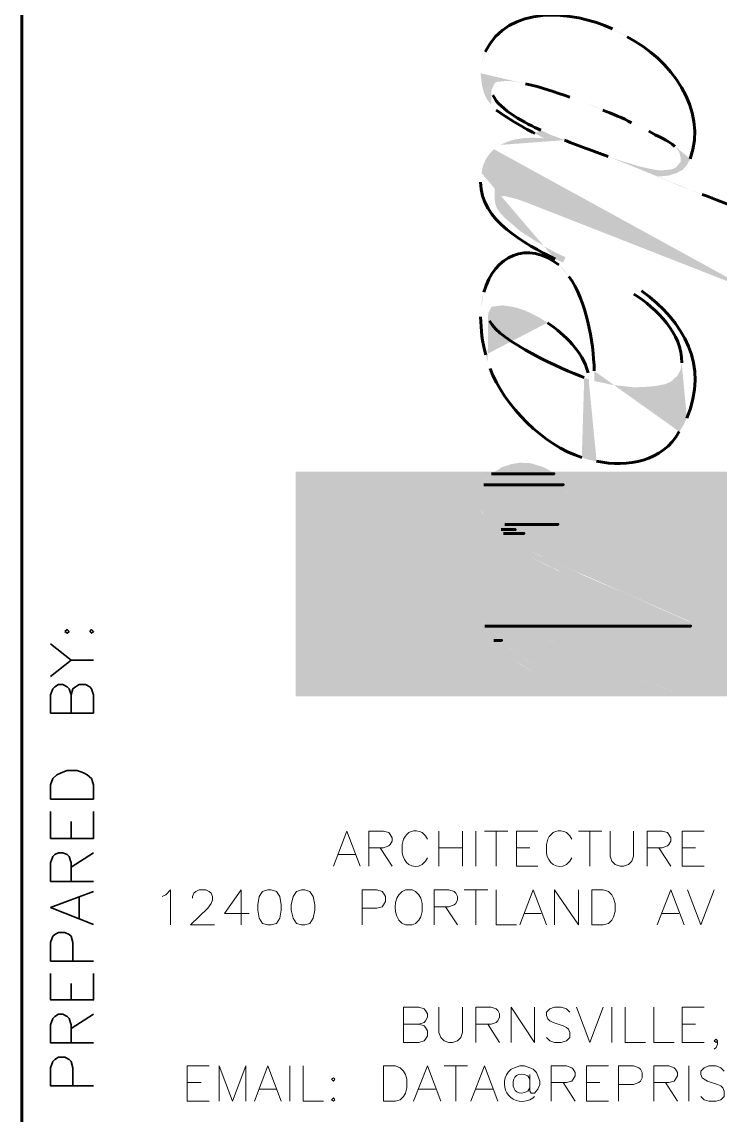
# Model space of a CAD drawing. Header units: inches. Extents: x 5 to 516, y -193 to 129.
# Drawn here: x 282.78 to 287.65, y -77.82 to -70.19 of the extents above; entities that cross this region are included whole.
import ezdxf

# ---------------------------------------------------------------- set-up
doc = ezdxf.new("R2010")
doc.units = ezdxf.units.IN
doc.header["$MEASUREMENT"] = 0
doc.layers.add('PDF3_Geometry', color=7, linetype='Continuous')
doc.layers.add('PDF3_Solid Fills', color=7, linetype='Continuous')

msp = doc.modelspace()

# ---------------------------------------------------------------- hatches: boundary and pattern name
at = {"layer": 'PDF3_Solid Fills', "true_color": 0x8d8d8d, "transparency": 33554559}
h = msp.add_hatch(color=252, dxfattribs=at)
h.paths.add_polyline_path([(285.9802946, -70.5509945), (285.9836277, -70.5776595), (285.990294, -70.6343225), (286.0036264, -70.6876524), (286.0236251, -70.730983), (286.0536232, -70.7709804), (286.0569563, -70.6676537), (286.0569563, -70.6643206), (286.0802882, -70.6176569), (286.1002869, -70.6109907), (286.1636162, -70.6043244), (286.1669493, -70.6043244), (286.2036136, -70.6076575), (286.2469442, -70.6143238), (286.2936078, -70.6243231)], flags=0)
h.paths.add_polyline_path([(286.603588, -70.7176505), (286.7235803, -70.7643142), (286.7802433, -70.7843129), (286.8335732, -70.8076447)], flags=0)
h.paths.add_polyline_path([(287.0335603, -70.8976389), (287.0968897, -70.927637), (287.1535528, -70.954302)], flags=0)
h.paths.add_polyline_path([(287.3368743, -71.0609618), (287.3668723, -71.1009592), (287.3768717, -71.1442898), (287.3902041, -71.2242847), (287.4202023, -71.1909535), (287.4435341, -71.1476229)], flags=0)
h.paths.add_polyline_path([(287.0035623, -70.2976774), (286.9535655, -70.2676793), (286.9002356, -70.2410144)], flags=0)
h.paths.add_polyline_path([(286.0136258, -70.4010041), (285.9969602, -70.4476678), (285.9836277, -70.4976646)], flags=0)
h = msp.add_hatch(color=252, dxfattribs=at)
h.paths.add_polyline_path([(286.0536236, -70.7709816), (286.0902879, -70.8076459)], flags=0)
h.paths.add_polyline_path([(286.3602706, -70.9709688), (286.4235999, -71.0043), (286.4302662, -70.9609694), (286.4002681, -70.947637)], flags=0)
h.paths.add_polyline_path([(286.0669561, -70.7043192), (286.0569568, -70.6676549)], flags=0)
h = msp.add_hatch(color=252, dxfattribs=at)
h.paths.add_polyline_path([(286.0736224, -71.0809627), (286.0802886, -71.4442727), (286.0936211, -71.4176078), (286.1369517, -71.4076084), (286.146951, -71.4076084), (286.2036141, -71.4209409), (286.2402784, -71.4309403), (286.2969414, -71.450939), (287.760181, -72.0242356), (287.7868459, -72.0342349), (287.8601745, -72.0675661), (287.9201708, -72.0942311)], flags=0)
h.paths.add_polyline_path([(288.0868268, -72.314217), (288.0901597, -72.3575475), (288.0934929, -72.4042112), (288.1434896, -72.4042112), (288.1434896, -71.3276136), (288.0934929, -71.3276136), (288.0934929, -71.4442727), (288.0868268, -71.4909364), (288.0834935, -71.5242676), (288.070161, -71.5509326), (288.0268305, -71.5675982), (288.0034988, -71.564265), (287.9368363, -71.5475994), (287.9201708, -71.5409332), (287.8635077, -71.5242676), (287.8101777, -71.5042689)], flags=0)
h.paths.add_polyline_path([(287.5268625, -71.3976091), (287.4735327, -71.3742772), (287.4168696, -71.3542785), (287.3635396, -71.3342798), (287.3102098, -71.310948), (287.2102161, -71.2709505), (287.1802181, -71.2209537), (287.1335544, -71.2109544), (287.0768913, -71.1976219), (287.0135621, -71.1776232), (286.9468997, -71.1576245), (286.870238, -71.1309595)], flags=0)
h.paths.add_polyline_path([(286.5669241, -71.0176334), (286.5169273, -70.9976347), (286.4702636, -70.9809691), (286.4302662, -70.9609704), (286.4235999, -71.0043009), (286.3469382, -71.0009678), (286.3369388, -71.0009678), (286.2736096, -71.0043009), (286.2136134, -71.0143003), (286.1636166, -71.0309659), (286.1169529, -71.0509646)], flags=0)
h = msp.add_hatch(color=252, dxfattribs=at)
h.paths.add_polyline_path([(285.9802946, -71.3076124), (285.9802946, -71.3109455)], flags=0)
h.paths.add_polyline_path([(286.5002613, -71.8475778), (286.5569243, -71.8709096), (286.5735899, -71.8342453), (286.5369256, -71.8175797), (286.4902619, -71.7942479), (286.4402651, -71.7675829), (286.3869352, -71.7342517), (286.3569371, -71.7175861), (286.3069403, -71.6842549), (286.2602766, -71.6542568), (286.2202792, -71.6209256), (286.1936143, -71.5975938), (286.1502837, -71.5609295), (286.1169525, -71.5242652), (286.0936207, -71.490934), (286.0802882, -71.4442703), (286.0736219, -71.0809603), (286.046957, -71.1076252), (286.0169589, -71.1509558), (285.9969602, -71.1976194), (285.9869608, -71.2476162)], flags=0)
for points in [[(287.180218, -71.2209514), (287.2102161, -71.2709482), (287.2302148, -71.2709482), (287.2935441, -71.264282), (287.346874, -71.2476164), (287.3902045, -71.2242845), (287.3768721, -71.1442897), (287.3768721, -71.1676215), (287.3435409, -71.2076189), (287.3168759, -71.2209514), (287.2535466, -71.2276177), (287.2202154, -71.2276177)], [(286.3302729, -73.2708215), (286.2536111, -73.2674884), (286.193615, -73.2774876), (286.1569506, -73.2908198), (286.1302854, -73.2974855), (286.1069538, -73.3141508), (286.0769558, -73.3308157), (286.4769302, -73.3308157), (286.4502651, -73.3141508), (286.4169337, -73.2974855), (286.3969352, -73.2908198), (286.3502716, -73.2774876)], [(286.0669564, -73.3374844), (286.0569571, -73.3441507), (286.0236254, -73.3774808), (286.0236259, -73.3808133), (286.0136266, -73.3974788), (286.0036268, -73.42081), (286.5569246, -73.42081), (286.5435926, -73.3974788), (286.5302601, -73.3808133), (286.4869295, -73.3374844)], [(286.0769554, -73.3308185), (286.0736222, -73.3341516), (286.0669561, -73.3374812), (286.4869292, -73.3374812), (286.483596, -73.3341516), (286.4769297, -73.3308185)], [(286.0036272, -73.4208124), (285.9969609, -73.4408111), (285.9902941, -73.4641422), (285.9869613, -73.4774737), (285.9869614, -73.5074711), (285.9869614, -73.5308018), (286.5835898, -73.5308018), (286.5835898, -73.5074711), (286.5802567, -73.4808063), (286.5769234, -73.4774737), (286.5735901, -73.4641422), (286.5669244, -73.4408111), (286.556925, -73.4208124)], [(285.9869614, -73.5308043), (285.9869614, -73.5741347), (285.9869614, -73.5941318), (286.5735905, -73.5941318), (286.5769236, -73.5741347), (286.5835898, -73.5341374), (286.5835898, -73.5308043)], [(285.9869614, -73.5941344), (285.9936276, -73.6108), (285.9969605, -73.6374642), (286.0036266, -73.660795), (286.0069603, -73.6707934), (286.5402594, -73.6707934), (286.5469251, -73.660795), (286.5569246, -73.6374642), (286.5702573, -73.6108), (286.5735905, -73.5941344)], [(286.0069602, -73.6707964), (286.0202926, -73.6974613), (286.0236252, -73.7007934), (286.0302922, -73.7107926), (286.040291, -73.7307904), (286.0569563, -73.7474556), (286.1302849, -73.7474556), (286.1236188, -73.7341232), (286.1236195, -73.7107926), (286.1269519, -73.7007934), (286.1402844, -73.6974603), (286.1569504, -73.6974603), (286.1669497, -73.7041265), (286.1936143, -73.7174587), (286.196948, -73.7207913), (286.2636104, -73.7541211), (286.4435988, -73.7541211), (286.4502645, -73.7507885), (286.4702635, -73.7374562), (286.4769299, -73.7341236), (286.4969288, -73.7207913), (286.5202606, -73.6974613), (286.5402593, -73.6707964)], [(286.0569566, -73.7474584), (286.0702891, -73.7607909), (286.0902881, -73.7774559), (286.1036206, -73.7907877), (286.1536173, -73.8241181), (286.1936148, -73.850782), (286.2669435, -73.850782), (286.2202797, -73.8241181), (286.183615, -73.7974534), (286.1769493, -73.7907877), (286.1569505, -73.7774559), (286.1402846, -73.7607909), (286.1302852, -73.7474584)], [(286.2636101, -73.7541244), (286.2836088, -73.7607906), (286.2969413, -73.7641235), (286.3136072, -73.7674564), (286.3736034, -73.7674564), (286.4069343, -73.7641235), (286.4202667, -73.7607906), (286.4435986, -73.7541244)], [(286.1936149, -73.8507843), (286.2002811, -73.8541174), (286.2536108, -73.8841154), (286.3069411, -73.9141122), (286.3902691, -73.9141122), (286.3336056, -73.8841154), (286.2769429, -73.8541174), (286.2669435, -73.8507843)], [(286.3069406, -73.9141144), (286.3336055, -73.9274469), (286.5402587, -74.0274399), (286.5035945, -74.0207733), (286.4835963, -74.0141077), (286.4335995, -74.0041083), (286.2136136, -74.0041083), (286.1636163, -74.0207733), (286.1402845, -74.0274395), (286.0769553, -74.0541042), (286.0169592, -74.1107661), (286.8302404, -74.1107661), (286.7002487, -74.0541042), (286.6469186, -74.0274399), (286.4202667, -73.9274469), (286.3902686, -73.9141144)], [(286.2502773, -73.9974424), (286.2236124, -74.0007755), (286.2136132, -74.0041051), (286.4335991, -74.0041051), (286.4002677, -74.0007755), (286.3669365, -73.9974424)], [(286.0169591, -74.1107672), (285.9969604, -74.1674303), (285.9836279, -74.2340903), (287.1168886, -74.2340903), (286.9668982, -74.1674303), (286.8302403, -74.1107672)], [(285.9836284, -74.234091), (285.9836284, -74.2840878), (287.226882, -74.2840878), (287.1168891, -74.234091)], [(285.9836284, -74.2840892), (285.9902947, -74.3274197), (285.9969606, -74.3707485), (287.4235358, -74.3707485), (287.3268756, -74.3274197), (287.226882, -74.2840892)], [(285.9969604, -74.3707502), (286.0002935, -74.3774164), (286.0102927, -74.4074142), (286.0136263, -74.4174123), (286.0269586, -74.4374106), (286.1036204, -74.4374106), (286.1136199, -74.4174123), (286.1336186, -74.407413), (286.1636163, -74.407413), (286.2036138, -74.4107461), (286.2469444, -74.4274116), (287.4468674, -74.4274116), (287.4468673, -74.4074142), (287.4468674, -74.3774164), (287.4235356, -74.3707502)], [(286.0269589, -74.4374132), (286.0369583, -74.4574119), (286.0436241, -74.4674105), (286.0736219, -74.5074075), (286.1102867, -74.5574027), (286.1802822, -74.5574027), (286.1269518, -74.5074075), (286.1069534, -74.4674105), (286.1069538, -74.4574119), (286.1036207, -74.4374132)], [(286.2469443, -74.4274143), (286.3136067, -74.447413), (287.3768717, -74.887384), (287.4468672, -74.887384), (287.4468674, -74.4274143)], [(286.1102869, -74.557404), (286.11362, -74.5607372), (286.1802823, -74.6174001), (286.2602772, -74.6174001), (286.1836155, -74.5607372), (286.1802824, -74.557404)], [(286.1802821, -74.6174011), (286.2169464, -74.6473992), (286.2569441, -74.6707298), (286.3469383, -74.6707298), (286.3069407, -74.6473992), (286.260277, -74.6174011)], [(286.2569441, -74.6707323), (286.3469384, -74.7273953), (286.3569375, -74.7340592), (286.443599, -74.7773895), (286.5335932, -74.7773895), (286.456931, -74.7340592), (286.4435988, -74.7273953), (286.3469384, -74.6707323)], [(286.4935953, -74.800722), (286.5635908, -74.8340532), (286.5835896, -74.800722), (286.5335931, -74.7773912), (286.4435989, -74.7773912)]]:
    msp.add_hatch(color=252, dxfattribs=at).paths.add_polyline_path(points)
h = msp.add_hatch(color=252, dxfattribs=at)
h.paths.add_polyline_path([(285.9802946, -72.2475546), (285.9802946, -72.2508877)], flags=0)
h.paths.add_polyline_path([(286.0169589, -72.5142041), (286.0302914, -72.5642009), (286.0336245, -72.230889), (286.0336245, -72.2242227), (286.0569563, -72.1808922), (286.0669557, -72.1775591), (286.1269519, -72.1708928), (286.1436175, -72.1708928), (286.1902811, -72.1775591), (286.2369448, -72.1875584), (286.2869416, -72.204224), (286.3369384, -72.2275559), (286.3902683, -72.2542208), (286.4469313, -72.2908851)], flags=0)
h.paths.add_polyline_path([(286.7302465, -72.6408627), (286.7369128, -72.6875264), (286.7369128, -73.2474905), (286.7902427, -73.2574898)], flags=0)
h.paths.add_polyline_path([(287.3668723, -73.0508364), (287.3968704, -73.0041727), (287.383538, -72.5708672), (287.3768717, -72.6175309), (287.3535398, -72.6608614), (287.3135424, -72.6975257), (287.3035431, -72.704192), (287.2635457, -72.7208576), (287.2102157, -72.7308569), (287.1502195, -72.7375232), (287.076891, -72.7408563), (287.0435597, -72.7408563), (286.9868968, -72.73419), (286.9202343, -72.7275238), (286.880237, -72.7208576), (286.8235739, -72.7075251), (286.7735771, -72.6975257), (286.7735771, -72.6275302)], flags=0)
h.paths.add_polyline_path([(286.5969217, -71.9675725), (286.5635905, -71.924242), (286.5269262, -71.8875777)], flags=0)
h.paths.add_polyline_path([(286.0036264, -72.0775655), (285.990294, -72.1308954), (285.9836277, -72.1875584)], flags=0)
h = msp.add_hatch(color=252, dxfattribs=at)
h.paths.add_polyline_path([(287.0235618, -72.0742292), (287.0502268, -72.0908948)], flags=0)
h.paths.add_polyline_path([(287.3835387, -72.5708641), (287.3968712, -73.0041696), (287.4202031, -72.9575059)], flags=0)
h.paths.add_polyline_path([(287.1035567, -72.067563), (287.0535599, -72.0342318)], flags=0)
h = msp.add_hatch(color=252, dxfattribs=at)
h.paths.add_polyline_path([(286.0302919, -72.5641982), (286.0469575, -72.6108619)], flags=0)
h.paths.add_polyline_path([(286.6869165, -73.2308222), (286.7369133, -73.2474877), (286.7369133, -72.6875237), (286.7035821, -72.6741912)], flags=0)
h.paths.add_polyline_path([(286.0436244, -72.2775499), (286.033625, -72.2308863)], flags=0)
at = {"layer": 'PDF3_Solid Fills', "true_color": 0x454545, "transparency": 33554559}
for points in [[(284.6903781, -73.3308185), (284.6903781, -73.3341516), (284.6903781, -73.3441474), (286.0569571, -73.3441474), (286.0736227, -73.3341516), (286.0769558, -73.3308185)], [(284.6903781, -73.3441504), (284.6903781, -73.3774816), (284.6903781, -73.4208108), (286.0036272, -73.4208108), (286.0236259, -73.3774816), (286.0569571, -73.3441504)], [(286.4769296, -73.3308185), (286.4869289, -73.3374847), (286.5302597, -73.3808139), (286.5435923, -73.3974788), (286.5569243, -73.42081), (288.3268107, -73.42081), (288.3268109, -73.3308185)], [(284.6903781, -73.4208124), (284.6903781, -73.4774754), (284.6903781, -73.5308031), (285.9869616, -73.5308031), (285.9869616, -73.4774754), (286.0036272, -73.4208124)], [(286.5569246, -73.4208124), (286.5669239, -73.4408111), (286.5735906, -73.4641422), (286.5802566, -73.4808068), (286.5835894, -73.5074711), (286.5835893, -73.534135), (288.3268108, -73.534135), (288.326811, -73.5074711), (288.3268115, -73.4641422), (288.3268111, -73.4208124)], [(284.6903781, -73.5308043), (284.6903781, -73.5941335), (285.9869616, -73.5941335), (285.9869616, -73.5308043)], [(286.5835893, -73.5341373), (286.576923, -73.5741347), (286.5702571, -73.6107974), (288.3268111, -73.6107974), (288.3268108, -73.5741347), (288.3268108, -73.5341373)], [(284.6903781, -73.5941344), (284.6903781, -73.6607968), (284.6903781, -73.7307896), (286.0402915, -73.7307896), (286.0036272, -73.6607968), (285.9869616, -73.5941344)], [(286.5702573, -73.6107993), (286.5569249, -73.6374642), (286.540259, -73.6707943), (288.3268111, -73.6707943), (288.3268114, -73.6374642), (288.3268114, -73.6107993)], [(284.6903781, -73.7307901), (284.6903781, -73.7907862), (286.1036209, -73.7907862), (286.0402915, -73.7307901)], [(286.1402846, -73.6974603), (286.1269521, -73.7007934), (286.1269518, -73.7041264), (286.1236187, -73.7107925), (286.1236188, -73.7341235), (286.1302851, -73.7474556), (286.2502774, -73.7474556), (286.2236124, -73.7341231), (286.2202793, -73.7341235), (286.2036137, -73.7241244), (286.1836149, -73.7107925), (286.1669493, -73.7041264), (286.1636164, -73.7007934), (286.150284, -73.6974603)], [(286.5402588, -73.6707964), (286.5202601, -73.6974613), (286.4969282, -73.7207921), (286.4435986, -73.7541217), (288.3268111, -73.7541217), (288.3268109, -73.6974613), (288.3268109, -73.6707964)], [(284.6903781, -73.7907872), (284.6903781, -73.8541165), (286.2002813, -73.8541165), (286.1036209, -73.7907872)], [(286.1302857, -73.7474584), (286.1336188, -73.7507915), (286.1402849, -73.7607874), (286.283609, -73.7607874), (286.2569442, -73.7507915), (286.250278, -73.7474584)], [(286.4435989, -73.7541244), (286.4069346, -73.7641237), (286.3736032, -73.7674564), (286.3136068, -73.7674566), (286.2836088, -73.7607903), (286.1402846, -73.7607903), (286.1502844, -73.7674563), (286.1569506, -73.7774557), (286.1836153, -73.797454), (286.2202794, -73.8241181), (286.2669433, -73.850782), (288.3268111, -73.850782), (288.3268111, -73.8241181), (288.3268116, -73.7541244)], [(284.6903781, -73.8541173), (284.6903781, -73.9141134), (286.3069411, -73.9141134), (286.2002813, -73.8541173)], [(286.2669431, -73.8507843), (286.3336055, -73.8841155), (286.4202664, -73.9274447), (288.3268109, -73.9274447), (288.3268111, -73.8841155), (288.3268111, -73.8507843)], [(284.6903781, -73.9141144), (284.6903781, -73.9941093), (284.6903781, -73.9974391), (286.2502781, -73.9974391), (286.3069406, -73.994106), (286.3669367, -73.9974391), (286.4769297, -73.9974391), (286.4669308, -73.9941093), (286.3069411, -73.9141144)], [(286.4202671, -73.9274463), (287.446868, -74.3774175), (287.4468677, -74.8873834), (284.6903781, -74.887383), (284.6903781, -74.8973824), (288.3268115, -74.8973824), (288.3268116, -74.3774175), (288.3268116, -73.9274463)], [(284.6903781, -73.9974424), (284.6903781, -74.0007755), (284.6903781, -74.0207707), (286.163617, -74.0207707), (286.2236131, -74.0007755), (286.2502781, -73.9974424)], [(284.6903781, -74.0207733), (284.6903781, -74.0541045), (284.6903781, -74.1107661), (286.0169596, -74.1107661), (286.0769558, -74.0541045), (286.163617, -74.0207733)], [(286.3669368, -73.9974424), (286.4335992, -74.0041086), (286.4835959, -74.0141077), (286.5035951, -74.0207735), (286.5402594, -74.0274395), (286.5202607, -74.0207735), (286.5069277, -74.0141077), (286.4902623, -74.0041086), (286.4769298, -73.9974424)], [(284.6903781, -74.1107672), (284.6903781, -74.1674303), (284.6903781, -74.2340903), (285.9836285, -74.2340903), (285.996961, -74.1674303), (286.0169596, -74.1107672)], [(284.6903781, -74.234091), (284.6903781, -74.2840878), (285.9836285, -74.2840878), (285.9836285, -74.234091)], [(284.6903781, -74.2840892), (284.6903781, -74.3274197), (284.6903781, -74.3707485), (285.996961, -74.3707485), (285.9902947, -74.3274197), (285.9836285, -74.2840892)], [(284.6903781, -74.3707502), (284.6903781, -74.4074145), (284.6903781, -74.4574098), (286.0369584, -74.4574098), (286.0102935, -74.4074145), (285.996961, -74.3707502)], [(286.1336186, -74.407413), (286.1136193, -74.4174122), (286.1102868, -74.4274113), (286.2469447, -74.4274113), (286.2202792, -74.4174122), (286.2036142, -74.4107461), (286.1636167, -74.407413)], [(284.6903781, -74.560737), (284.6903781, -74.8873818), (287.3768726, -74.8873818), (287.2468801, -74.8340532), (287.1668852, -74.800722), (287.1102225, -74.7773912), (286.5335928, -74.7773912), (286.5835893, -74.800722), (286.5635914, -74.8340526), (286.3569379, -74.7340591), (286.2169469, -74.6473981), (286.1136202, -74.560737)], [(286.1802821, -74.557404), (286.260277, -74.6174002), (286.7269137, -74.6174002), (286.5802565, -74.557404)], [(286.2602771, -74.6174011), (286.3469382, -74.6707311), (286.8569055, -74.6707311), (286.7269139, -74.6174011)], [(286.3469381, -74.6707323), (286.4435986, -74.7273953), (286.5335931, -74.7773898), (287.1102228, -74.7773898), (286.9935633, -74.7273953), (286.8569054, -74.6707323)]]:
    msp.add_hatch(color=250, dxfattribs=at).paths.add_polyline_path(points)
h = msp.add_hatch(color=250, dxfattribs=at)
h.paths.add_polyline_path([(286.1102869, -74.4274143), (286.1036207, -74.4374136), (286.1036201, -74.4474126), (286.1069532, -74.4674109), (286.1269526, -74.5074075), (286.1802817, -74.5574027), (286.5802561, -74.5574027), (286.4569315, -74.5074075), (286.3636034, -74.4674109), (286.3136066, -74.4474126), (286.2869422, -74.4374136), (286.2469448, -74.4274143)])
h.paths.add_polyline_path([(286.1136202, -74.5607358), (286.0736227, -74.5074059), (286.0369584, -74.4574111), (284.6903781, -74.4574111), (284.6903781, -74.5074059), (284.6903781, -74.5607358)])

# ---------------------------------------------------------------- linework, layer by layer
at = {"layer": 'PDF3_Geometry', "lineweight": 60}
msp.add_lwpolyline([(282.7805003, -32.9700706), (282.7805003, -122.9609644)], dxfattribs=at)
for points in [[(286.0569566, -73.3441504), (286.4935953, -73.3441504)], [(286.0569566, -73.3441504), (286.4935953, -73.3441504)], [(286.0036272, -73.4208124), (286.556925, -73.4208124)], [(286.0036272, -73.4208124), (286.556925, -73.4208124)], [(286.1236188, -73.7341231), (286.2236124, -73.7341231)], [(286.1236188, -73.7341231), (286.2236124, -73.7341231)], [(286.1502844, -73.6974603), (286.5202607, -73.6974603), (286.1569506, -73.6974603)], [(286.1502844, -73.6974603), (286.5202607, -73.6974603)], [(286.1402846, -73.7607903), (286.2836088, -73.7607903)], [(286.1402846, -73.7607903), (286.2836088, -73.7607903)], [(286.0102931, -74.407413), (287.4468678, -74.407413)], [(286.0102931, -74.407413), (287.4468678, -74.407413)], [(286.0736224, -74.5074059), (286.1269523, -74.5074059)], [(286.0736224, -74.5074059), (286.1269523, -74.5074059)]]:
    msp.add_lwpolyline(points, close=True, dxfattribs=at)
at = {"layer": 'PDF3_Geometry', "lineweight": 35}
for points in [[(283.0804807, -74.4440792), (283.0971463, -74.4574117), (283.1104788, -74.4440792), (283.0971463, -74.4307467)], [(283.2538035, -74.4440792), (283.267136, -74.4574117), (283.2804684, -74.4440792), (283.267136, -74.4307467)], [(283.2804682, -75.614004), (282.9804874, -75.614004), (282.9804874, -75.5140105), (282.997153, -75.4706799), (283.023818, -75.4440149), (283.0538161, -75.4306825), (283.0971466, -75.4140169), (283.1671421, -75.4140169), (283.2104727, -75.4306825), (283.2371376, -75.4440149), (283.2671357, -75.4706799), (283.2804682, -75.5140105)]]:
    msp.add_lwpolyline(points, close=True, dxfattribs=at)
for points in [[(282.9804869, -74.5307402), (283.1238111, -74.6440662)], [(282.9804869, -74.7573899), (283.1238111, -74.6440638), (283.2804677, -74.6440638)], [(283.2804682, -75.0140432), (282.9804874, -75.0140432), (282.9804874, -74.8873846), (282.997153, -74.8440541), (283.0104855, -74.8307216), (283.0371505, -74.814056), (283.0671485, -74.814056), (283.0971466, -74.8307216), (283.1104791, -74.8440541), (283.1238116, -74.8873846), (283.1238116, -75.0140432)], [(283.1238112, -74.887383), (283.1371436, -74.8440525), (283.1538092, -74.83072), (283.1804742, -74.8140544), (283.2238048, -74.8140544), (283.2538028, -74.83072), (283.2671353, -74.8440525), (283.2804678, -74.887383), (283.2804678, -75.0140416)], [(283.2804682, -75.7006642), (283.2804682, -75.8873189), (282.9804874, -75.8873189), (282.9804874, -75.7006642)], [(283.1238112, -75.8873189), (283.1238112, -75.7706597)], [(283.2804682, -76.187301), (282.9804874, -76.187301), (282.9804874, -76.0573094), (282.997153, -76.0139788), (283.0104855, -76.0006463), (283.0371505, -75.9873139), (283.0671485, -75.9873139), (283.0971466, -76.0006463), (283.1104791, -76.0139788), (283.1238116, -76.0573094), (283.1238116, -76.187301)], [(283.1238112, -76.0873081), (283.2804678, -75.9873145)], [(283.2804682, -76.4872798), (282.9804874, -76.3706206), (283.2804682, -76.2572945)], [(283.1804744, -76.443951), (283.1804744, -76.3006268)], [(283.2804682, -76.7439297), (282.9804874, -76.7439297), (282.9804874, -76.613938), (282.997153, -76.5706075), (283.0104855, -76.557275), (283.0371505, -76.5439425), (283.080481, -76.5439425), (283.1104791, -76.557275), (283.1238116, -76.5706075), (283.1371441, -76.613938), (283.1371441, -76.7439297)], [(283.2804682, -76.8305934), (283.2804682, -77.013915), (282.9804874, -77.013915), (282.9804874, -76.8305934)], [(283.1238112, -77.013915), (283.1238112, -76.9005889)], [(283.2804682, -77.3138937), (282.9804874, -77.3138937), (282.9804874, -77.1872352), (282.997153, -77.1439046), (283.0104855, -77.1305721), (283.0371505, -77.1139065), (283.0671485, -77.1139065), (283.0971466, -77.1305721), (283.1104791, -77.1439046), (283.1238116, -77.1872352), (283.1238116, -77.3138937)], [(283.1238112, -77.2139008), (283.2804678, -77.1139072)], [(283.2804682, -77.6138758), (282.9804874, -77.6138758), (282.9804874, -77.4872173), (282.997153, -77.4438867), (283.0104855, -77.4305542), (283.0371505, -77.4138886), (283.080481, -77.4138886), (283.1104791, -77.4305542), (283.1238116, -77.4438867), (283.1371441, -77.4872173), (283.1371441, -77.6138758)]]:
    msp.add_lwpolyline(points, dxfattribs=at)
at = {"layer": 'PDF3_Geometry', "lineweight": 15}
for points in [[(284.953694, -76.0806422), (285.0470213, -75.8373244), (285.1403487, -76.0806422)], [(285.200345, -76.0806422), (285.200345, -75.8373244), (285.3036717, -75.8373244), (285.340336, -75.8473238), (285.3503354, -75.8606563), (285.3636678, -75.8839881), (285.3636678, -75.9073199), (285.3503354, -75.9306518), (285.340336, -75.9406511), (285.3036717, -75.9539836), (285.200345, -75.9539836)], [(285.610319, -75.8939849), (285.5969865, -75.870653), (285.5736546, -75.8473212)], [(285.690314, -75.8373241), (285.690314, -76.0806419)], [(285.8536361, -75.8373241), (285.8536361, -76.0806419)], [(285.9469639, -75.8373241), (285.9469639, -76.0806419)], [(286.0069602, -75.8373241), (286.170283, -75.8373241)], [(286.0902882, -75.8373241), (286.0902882, -76.0806419)], [(286.380269, -76.0806422), (286.2302786, -76.0806422), (286.2302786, -75.8373244), (286.380269, -75.8373244)], [(286.6169208, -75.8939849), (286.6035883, -75.870653), (286.5802565, -75.8473212)], [(286.6635843, -75.8373241), (286.8269072, -75.8373241)], [(286.7435793, -75.8373241), (286.7435793, -76.0806419)], [(286.8835706, -75.8373241), (286.8835706, -76.0106464), (286.896903, -76.0473107), (286.9202349, -76.0706425), (286.9535661, -76.0806419), (286.9768979, -76.0806419), (287.0135622, -76.0706425), (287.0368941, -76.0473107), (287.0468934, -76.0106464), (287.0468934, -75.8373241)], [(287.1435535, -76.0806422), (287.1435535, -75.8373244), (287.2468802, -75.8373244), (287.2835445, -75.8473238), (287.2935439, -75.8606563), (287.3068763, -75.8839881), (287.3068763, -75.9073199), (287.2935439, -75.9306518), (287.2835445, -75.9406511), (287.2468802, -75.9539836), (287.1435535, -75.9539836)], [(287.540195, -76.0806422), (287.3868715, -76.0806422), (287.3868715, -75.8373244), (287.540195, -75.8373244)], [(285.443663, -75.8939849), (285.4336636, -75.9306492), (285.4336636, -75.9873122)], [(286.4502648, -75.8939849), (286.4402655, -75.9306492), (286.4402655, -75.9873122)], [(284.9870255, -76.0006438), (285.1070178, -76.0006438)], [(285.28034, -75.953982), (285.363668, -76.0806405)], [(285.690314, -75.953982), (285.8536368, -75.953982)], [(286.2302786, -75.953982), (286.3236059, -75.953982)], [(287.2235485, -75.953982), (287.3068765, -76.0806405)], [(287.3868715, -75.953982), (287.4801988, -75.953982)], [(285.5736546, -76.0706402), (285.5969865, -76.0473084), (285.610319, -76.0239765)], [(286.5802565, -76.0706402), (286.6035883, -76.0473084), (286.6169208, -76.0239765)], [(283.7604374, -76.2939599), (283.7837692, -76.2806274), (283.8171004, -76.2472962), (283.8171004, -76.490614)], [(283.9704239, -76.3039589), (283.9704239, -76.2939595), (283.9804232, -76.2706277), (283.9937557, -76.2572952), (284.0170875, -76.2472958), (284.0637512, -76.2472958), (284.087083, -76.2572952), (284.1004155, -76.2706277), (284.1104149, -76.2939595), (284.1104149, -76.3172913), (284.1004155, -76.3406232), (284.0770837, -76.3739544), (283.9570914, -76.4906136), (284.1237474, -76.4906136)], [(284.3104018, -76.4906159), (284.3104018, -76.2472981), (284.1937426, -76.410621), (284.3670648, -76.410621)], [(285.1536815, -76.4906127), (285.1536815, -76.247295), (285.2570082, -76.247295), (285.2936725, -76.2572944), (285.3036719, -76.2706269), (285.3170044, -76.2939587), (285.3170044, -76.3272899), (285.3036719, -76.3506217), (285.2936725, -76.3639542), (285.2570082, -76.3739536), (285.1536815, -76.3739536)], [(285.4569949, -76.4906159), (285.5036586, -76.4906159), (285.5269904, -76.4806165), (285.5503223, -76.4572847), (285.5636547, -76.4339528), (285.5736541, -76.3972885), (285.5736541, -76.3406255), (285.5636547, -76.3039612), (285.5503223, -76.2806293), (285.5269904, -76.2572975), (285.5036586, -76.2472981), (285.4569949, -76.2472981), (285.4336631, -76.2572975), (285.4103312, -76.2806293)], [(285.6569824, -76.4906127), (285.6569824, -76.247295), (285.7603091, -76.247295), (285.7969735, -76.2572944), (285.8069728, -76.2706269), (285.8203053, -76.2939587), (285.8203053, -76.3172905), (285.8069728, -76.3406224), (285.7969735, -76.3506217), (285.7603091, -76.3639542), (285.6569824, -76.3639542)], [(285.8669689, -76.2472981), (286.0302918, -76.2472981)], [(285.9469639, -76.2472981), (285.9469639, -76.4906159)], [(286.0902882, -76.2472981), (286.0902882, -76.4906159), (286.2302792, -76.4906159)], [(286.2536111, -76.4906127), (286.3469385, -76.247295), (286.4402658, -76.4906127)], [(286.4969283, -76.4906127), (286.4969283, -76.247295), (286.6635843, -76.4906127), (286.6635843, -76.247295)], [(287.2135495, -76.4906127), (287.3068769, -76.247295), (287.4002042, -76.4906127)], [(287.423536, -76.2472981), (287.5168634, -76.4906159), (287.6101907, -76.2472981)], [(285.7369774, -76.363956), (285.8203054, -76.4906145)], [(286.2869418, -76.4106177), (286.403601, -76.4106177)], [(287.2468802, -76.4106177), (287.3635394, -76.4106177)], [(285.443663, -77.3105607), (285.443663, -77.0639099), (285.5503228, -77.0639099), (285.5869871, -77.0772423), (285.5969865, -77.0872417), (285.610319, -77.1105735), (285.610319, -77.1339054), (285.5969865, -77.1605703), (285.5869871, -77.1705697), (285.5503228, -77.1839022), (285.443663, -77.1839022)], [(285.690314, -77.0639097), (285.690314, -77.2405651), (285.7036464, -77.2772294), (285.7269783, -77.3005612), (285.7603095, -77.3105606), (285.7836413, -77.3105606), (285.8203056, -77.3005612), (285.8436375, -77.2772294), (285.8536368, -77.2405651), (285.8536368, -77.0639097)], [(285.9469639, -77.3105607), (285.9469639, -77.0639099), (286.0536237, -77.0639099), (286.0902881, -77.0772423), (286.1002874, -77.0872417), (286.1136199, -77.1105735), (286.1136199, -77.1339054), (286.1002874, -77.1605703), (286.0902881, -77.1705697), (286.0536237, -77.1839022), (285.9469639, -77.1839022)], [(286.1936149, -77.3105607), (286.1936149, -77.0639099), (286.3569378, -77.3105607), (286.3569378, -77.0639099)], [(286.603588, -77.1005759), (286.5802562, -77.0772441), (286.5435919, -77.0639116), (286.4969282, -77.0639116), (286.463597, -77.0772441), (286.4402652, -77.1005759), (286.4402652, -77.1239078), (286.4502645, -77.1472396), (286.463597, -77.1605721), (286.4869288, -77.1705715), (286.5569244, -77.1939033), (286.5802562, -77.2072358), (286.5935887, -77.2172351), (286.603588, -77.240567), (286.603588, -77.2772313), (286.5802562, -77.3005631), (286.5435919, -77.3105625), (286.4969282, -77.3105625), (286.463597, -77.3005631), (286.4402652, -77.2772313)], [(286.6502524, -77.0639097), (286.7435797, -77.3105606), (286.8369071, -77.0639097)], [(286.8969025, -77.0639097), (286.8969025, -77.3105606)], [(286.9902303, -77.0639097), (286.9902303, -77.3105606), (287.1302213, -77.3105606)], [(287.1902178, -77.0639097), (287.1902178, -77.3105606), (287.3302088, -77.3105606)], [(287.540195, -77.3105607), (287.3868715, -77.3105607), (287.3868715, -77.0639099), (287.540195, -77.0639099)], [(285.5503227, -77.1839039), (285.586987, -77.1939033), (285.5969864, -77.2072358), (285.6103189, -77.2305676), (285.6103189, -77.2638988), (285.5969864, -77.2872306), (285.586987, -77.3005631), (285.5503227, -77.3105625), (285.4436629, -77.3105625)], [(286.0302919, -77.1839039), (286.1136199, -77.3105625)], [(287.3868715, -77.1839039), (287.4801988, -77.1839039)], [(287.6335225, -77.3005618), (287.6235231, -77.3105611), (287.6101906, -77.3005618), (287.6235231, -77.2872293), (287.6335225, -77.3005618), (287.6335225, -77.3238936), (287.6235231, -77.3472254), (287.6101906, -77.3572248)], [(284.0870828, -77.7205347), (283.9337593, -77.7205347), (283.9337593, -77.4738839), (284.0870828, -77.4738839)], [(284.1570786, -77.7205347), (284.1570786, -77.4738839), (284.2504059, -77.7205347), (284.3437333, -77.4738839), (284.3437333, -77.7205347)], [(284.4037296, -77.7205347), (284.4970569, -77.4738839), (284.5903843, -77.7205347)], [(284.6503806, -77.4738837), (284.6503806, -77.7205346)], [(284.7437075, -77.4738837), (284.7437075, -77.7205346), (284.8836985, -77.7205346)], [(285.5136582, -77.7205347), (285.6103187, -77.4738839), (285.703646, -77.7205347)], [(285.7269776, -77.4738837), (285.8903005, -77.4738837)], [(285.8069726, -77.4738837), (285.8069726, -77.7205346)], [(285.9136324, -77.7205347), (286.0069597, -77.4738839), (286.1002871, -77.7205347)], [(286.3236064, -77.5338808), (286.3236064, -77.65054), (286.3336057, -77.6638725), (286.3569376, -77.6638725), (286.3802694, -77.6372075), (286.3936019, -77.6038763), (286.3936019, -77.5805445), (286.3802694, -77.5438802), (286.37027, -77.5205483), (286.3469382, -77.4972165), (286.3236064, -77.4872171), (286.286942, -77.4738847), (286.2536108, -77.4738847), (286.2169465, -77.4872171), (286.1936147, -77.4972165)], [(286.3236064, -77.5672107), (286.3102739, -77.5438788)], [(286.4735966, -77.7205347), (286.4735966, -77.4738839), (286.5802564, -77.4738839), (286.6169207, -77.4872163), (286.6269201, -77.4972157), (286.6402526, -77.5205475), (286.6402526, -77.5438794), (286.6269201, -77.5672112), (286.6169207, -77.5805437), (286.5802564, -77.590543), (286.4735966, -77.590543)], [(286.8735711, -77.7205347), (286.7202476, -77.7205347), (286.7202476, -77.4738839), (286.8735711, -77.4738839)], [(286.9435668, -77.7205347), (286.9435668, -77.4738839), (287.0468935, -77.4738839), (287.0835578, -77.4872163), (287.0968903, -77.4972157), (287.1068897, -77.5205475), (287.1068897, -77.5572118), (287.0968903, -77.5805437), (287.0835578, -77.590543), (287.0468935, -77.6038755), (286.9435668, -77.6038755)], [(287.1902178, -77.7205347), (287.1902178, -77.4738839), (287.2935445, -77.4738839), (287.3302088, -77.4872163), (287.3402082, -77.4972157), (287.3535407, -77.5205475), (287.3535407, -77.5438794), (287.3402082, -77.5672112), (287.3302088, -77.5805437), (287.2935445, -77.590543), (287.1902178, -77.590543)], [(287.433535, -77.4738837), (287.433535, -77.7205346)], [(287.6801859, -77.5105499), (287.6568541, -77.4872181), (287.6235229, -77.4738856), (287.5735261, -77.4738856), (287.5401949, -77.4872181), (287.5168631, -77.5105499), (287.5168631, -77.5338818), (287.5268624, -77.5572136), (287.5401949, -77.567213), (287.5635268, -77.5805454), (287.6335223, -77.6038773), (287.6568541, -77.6138766), (287.6701866, -77.6272091), (287.6801859, -77.650541), (287.6801859, -77.6872053), (287.6568541, -77.7105371), (287.6235229, -77.7205365), (287.5735261, -77.7205365), (287.5401949, -77.7105371), (287.5168631, -77.6872053)], [(283.9337593, -77.5905415), (284.0304198, -77.5905415)], [(286.5569246, -77.5905415), (286.6402526, -77.7205332)], [(286.7202476, -77.5905415), (286.8135749, -77.5905415)], [(287.270212, -77.5905415), (287.35354, -77.7205332)], [(284.4370603, -77.6372067), (284.5570526, -77.6372067)], [(285.5503227, -77.6372067), (285.6669819, -77.6372067)], [(285.9469639, -77.6372067), (286.0669562, -77.6372067)], [(286.3102739, -77.6505387), (286.3236064, -77.6272068)], [(286.3236064, -77.7105362), (286.3469382, -77.6972037), (286.3569376, -77.6872043)]]:
    msp.add_lwpolyline(points, dxfattribs=at)
for points in [[(284.4970565, -76.2472981), (284.4603922, -76.2572975), (284.4370604, -76.2939618), (284.427061, -76.3506248), (284.427061, -76.3872892), (284.4370604, -76.4439522), (284.4603922, -76.4806165), (284.4970565, -76.4906159), (284.5203884, -76.4906159), (284.5570527, -76.4806165), (284.5803845, -76.4439522), (284.5903839, -76.3872892), (284.5903839, -76.3506248), (284.5803845, -76.2939618), (284.5570527, -76.2572975), (284.5203884, -76.2472981)], [(284.7303747, -76.2472981), (284.6970435, -76.2572975), (284.6737117, -76.2939618), (284.6603792, -76.3506248), (284.6603792, -76.3872892), (284.6737117, -76.4439522), (284.6970435, -76.4806165), (284.7303747, -76.4906159), (284.7537066, -76.4906159), (284.7903709, -76.4806165), (284.8137027, -76.4439522), (284.8237021, -76.3872892), (284.8237021, -76.3506248), (284.8137027, -76.2939618), (284.7903709, -76.2572975), (284.7537066, -76.2472981)], [(286.7569121, -76.4906127), (286.7569121, -76.247295), (286.836907, -76.247295), (286.8735713, -76.2572944), (286.8969031, -76.2806262), (286.9069025, -76.303958), (286.9202349, -76.3406224), (286.9202349, -76.3972854), (286.9069025, -76.4339497), (286.8969031, -76.4572815), (286.8735713, -76.4806134), (286.836907, -76.4906127)], [(285.3036717, -77.7205347), (285.3036717, -77.4738839), (285.3869997, -77.4738839), (285.4203309, -77.4872163), (285.4436627, -77.5105482), (285.4569952, -77.53388), (285.4669946, -77.5672112), (285.4669946, -77.6272074), (285.4569952, -77.6638717), (285.4436627, -77.6872035), (285.4203309, -77.7105353), (285.3869997, -77.7205347)], [(284.953694, -77.5572117), (284.9403615, -77.5672111), (284.953694, -77.5805435), (284.9636933, -77.5672111)], [(284.953694, -77.6972038), (284.9403615, -77.7105363), (284.953694, -77.7205357), (284.9636933, -77.7105363)]]:
    msp.add_lwpolyline(points, close=True, dxfattribs=at)
at = {"layer": 'PDF3_Geometry', "lineweight": 60}
for points in [[(286.9002356, -70.2410144), (286.6208646, -70.1121338), (286.1725045, -70.0719697), (286.0136258, -70.4010041)], [(287.4435341, -71.1476229), (287.5668595, -70.7969787), (287.3040986, -70.4531119), (287.0035623, -70.2976774)], [(286.2936078, -70.6243231), (286.4066561, -70.6459884), (286.4958726, -70.6845415), (286.603588, -70.7176505)], [(286.4002681, -70.947637), (286.3037187, -70.9054174), (286.1111199, -70.8063682), (286.0669561, -70.7043192)], [(286.0902879, -70.8076459), (286.1806155, -70.8732528), (286.2608326, -70.9197499), (286.3602706, -70.9709688)], [(286.8335732, -70.8076447), (286.8965691, -70.8340875), (286.9758419, -70.8625301), (287.0335603, -70.8976389)], [(287.1535528, -70.954302), (287.211549, -70.9890775), (287.2866553, -71.0169091), (287.3368743, -71.0609618)], [(286.870238, -71.1309595), (286.7690778, -71.0925731), (286.6674732, -71.0596307), (286.5669241, -71.0176334)], [(285.9802946, -71.3109455), (285.9805724, -71.5803727), (286.2934967, -71.7403069), (286.5002613, -71.8475778)], [(287.8101777, -71.5042689), (287.7190725, -71.4713821), (287.6168568, -71.427496), (287.5268625, -71.3976091)], [(286.5269262, -71.8875777), (286.3071625, -71.7160886), (286.0762329, -71.8189709), (286.0036264, -72.0775655)], [(286.7735771, -72.6275302), (286.7683552, -72.4139883), (286.7193028, -72.1461722), (286.5969217, -71.9675725)], [(287.0502268, -72.0908948), (287.2072167, -72.1918884), (287.3892606, -72.3685437), (287.3835387, -72.5708641)], [(287.4202031, -72.9575059), (287.5705823, -72.5869741), (287.4058706, -72.2891599), (287.1035567, -72.067563)], [(285.9802946, -72.2508877), (285.9854054, -72.3433818), (285.988794, -72.4244877), (286.0169589, -72.5142041)], [(286.7035821, -72.6741912), (286.5519807, -72.6147505), (286.1103979, -72.4221518), (286.0436244, -72.2775499)], [(286.4469313, -72.2908851), (286.5722566, -72.3768796), (286.6901935, -72.4890946), (286.7302465, -72.6408627)], [(286.0469575, -72.6108619), (286.143118, -72.8692898), (286.4229889, -73.1482163), (286.6869165, -73.2308222)], [(286.7902427, -73.2574898), (287.0075621, -73.3004315), (287.2489355, -73.2601564), (287.3668723, -73.0508364)]]:
    msp.add_open_spline(points, degree=3, dxfattribs=at)
at = {"layer": 'PDF3_Geometry', "lineweight": 15}
for points in [[(285.5736546, -75.8473212), (285.5209914, -75.8176009), (285.4664393, -75.8393773), (285.443663, -75.8939849)], [(286.5802565, -75.8473212), (286.5275932, -75.8176009), (286.4730412, -75.8393773), (286.4502648, -75.8939849)], [(285.4336636, -75.9873122), (285.4429964, -76.0588632), (285.5028814, -76.10936), (285.5736546, -76.0706402)], [(286.4402655, -75.9873122), (286.4495982, -76.0588632), (286.5094833, -76.10936), (286.5802565, -76.0706402)], [(285.4103312, -76.2806293), (285.3670007, -76.3370702), (285.3765556, -76.4695617), (285.4569949, -76.4906159)], [(286.1936147, -77.4972165), (286.083844, -77.594988), (286.1818377, -77.7684213), (286.3236064, -77.7105362)], [(286.3102739, -77.5438788), (286.1671164, -77.47405), (286.1777824, -77.7263116), (286.3102739, -77.6505387)]]:
    msp.add_open_spline(points, degree=3, dxfattribs=at)
at = {"layer": 'PDF3_Solid Fills', "color": 252, "lineweight": 60, "true_color": 0x8d8d8d, "transparency": 33554559}
msp.add_solid([(286.3069406, -73.994106), (286.3669367, -73.9974391), (286.2502776, -73.9974391)], dxfattribs=at)

doc.saveas('drawing.dxf')
